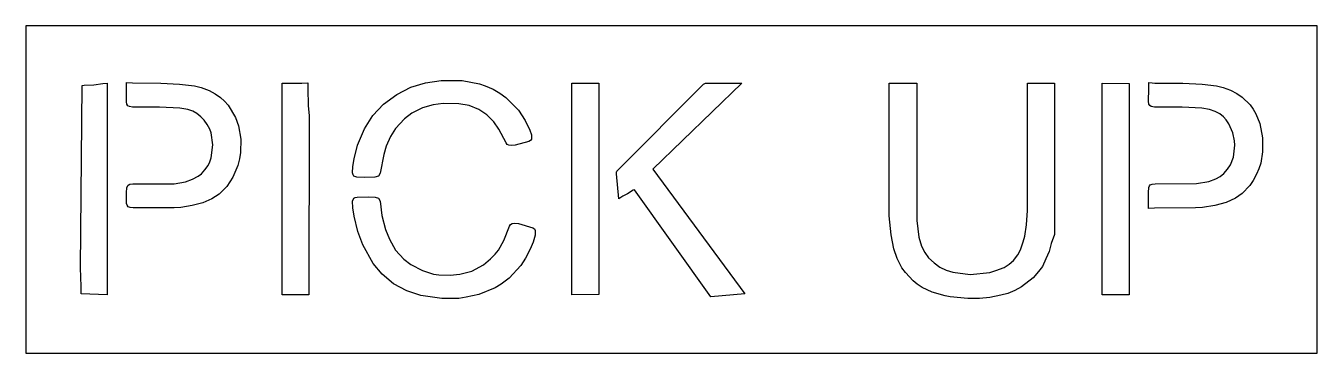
# Model space of a CAD drawing. Header units: inches. Extents: x 0 to 71, y 0 to 18.
import ezdxf

# ---------------------------------------------------------------- set-up
doc = ezdxf.new("R2010")
doc.units = ezdxf.units.IN
doc.header["$MEASUREMENT"] = 0
doc.layers.add('CUT', color=1, linetype='Continuous')

msp = doc.modelspace()

# ---------------------------------------------------------------- linework, layer by layer
at = {"layer": 'CUT'}
for points in [[(0, 0), (71, 0), (71, 18), (0, 18)], [(20.813, 12.879), (20.325, 12.359), (20.048, 11.921), (19.816, 11.386), (19.678, 10.919), (19.483, 9.891), (19.399, 9.735), (19.198, 9.671), (18.62, 9.664), (18.208, 9.674), (18.041, 9.736), (17.99, 9.814), (17.968, 9.921), (17.98, 10.26), (18.056, 10.695), (18.244, 11.434), (18.616, 12.332), (19.087, 13.07), (19.659, 13.688), (20.39, 14.227), (21.171, 14.623), (21.977, 14.871), (22.828, 15), (23.991, 14.993), (24.951, 14.813), (25.257, 14.707), (25.692, 14.509), (26.053, 14.298), (26.395, 14.053), (27.081, 13.363), (27.461, 12.8), (27.705, 12.269), (27.8, 11.999), (27.802, 11.775), (27.751, 11.69), (27.665, 11.631), (26.913, 11.435), (26.702, 11.411), (26.562, 11.429), (26.471, 11.478), (26.401, 11.559), (26.003, 12.321), (25.725, 12.718), (25.341, 13.111), (24.909, 13.397), (24.371, 13.618), (23.812, 13.719), (22.942, 13.729), (22.387, 13.647), (21.801, 13.487), (21.224, 13.193)], [(3.207, 14.736), (3.74, 14.762), (4.23, 14.83), (4.468, 14.846), (4.468, 3.201), (3.041, 3.261), (3.046, 3.669), (3, 4.698), (3.092, 14.712)], [(11.802, 11.034), (11.749, 10.693), (11.655, 10.322), (11.389, 9.674), (11.048, 9.164), (10.638, 8.75), (10.235, 8.481), (9.73, 8.262), (9.141, 8.115), (8.529, 8.016), (8.151, 7.987), (5.909, 7.987), (5.731, 8.004), (5.619, 8.055), (5.566, 8.133), (5.543, 8.239), (5.533, 8.815), (5.554, 9.119), (5.625, 9.243), (5.714, 9.285), (5.889, 9.305), (8.158, 9.32), (8.772, 9.429), (9.164, 9.565), (9.476, 9.736), (9.654, 9.87), (9.85, 10.083), (10.018, 10.32), (10.119, 10.521), (10.187, 10.735), (10.287, 11.456), (10.183, 12.11), (10.109, 12.322), (9.976, 12.581), (9.808, 12.817), (9.629, 13.003), (9.399, 13.179), (9.175, 13.307), (8.904, 13.401), (8.469, 13.467), (7.355, 13.529), (5.863, 13.535), (5.693, 13.56), (5.611, 13.608), (5.562, 13.689), (5.538, 13.828), (5.544, 14.884), (5.872, 14.859), (7.428, 14.849), (8.445, 14.791), (9.27, 14.695), (9.648, 14.604), (10.075, 14.45), (10.419, 14.269), (10.709, 14.062), (10.925, 13.865), (11.116, 13.646), (11.534, 12.952), (11.695, 12.495), (11.813, 11.772)], [(15.567, 3.208), (15.143, 3.213), (14.432, 3.206), (14.374, 3.215), (14.103, 3.212), (14.103, 14.846), (14.425, 14.843), (14.547, 14.852), (15.184, 14.85), (15.508, 14.857), (15.511, 14.534), (15.527, 13.615), (15.571, 13.047)], [(31.497, 3.222), (30.027, 3.209), (30.027, 14.855), (30.472, 14.847), (31.168, 14.85), (31.23, 14.841), (31.497, 14.842)], [(39.367, 14.852), (34.474, 10.109), (39.541, 3.26), (37.66, 3.092), (33.461, 8.985), (33.394, 8.956), (33.082, 8.759), (32.823, 8.625), (32.604, 8.494), (32.468, 9.869), (32.468, 9.915), (32.479, 9.96), (32.499, 10.001), (32.527, 10.036), (37.263, 14.787), (37.29, 14.81), (37.331, 14.833), (37.374, 14.846), (37.641, 14.847), (37.683, 14.852), (38.75, 14.848), (38.806, 14.845)], [(49.936, 4.959), (50.25, 4.734), (50.602, 4.572), (50.969, 4.448), (51.916, 4.33), (52.994, 4.444), (53.335, 4.543), (53.788, 4.719), (54.06, 4.889), (54.302, 5.102), (54.538, 5.408), (54.693, 5.69), (54.844, 6.118), (54.922, 6.431), (55.012, 7.062), (55.073, 7.851), (55.078, 14.32), (55.082, 14.429), (55.08, 14.851), (56.261, 14.847), (56.29, 14.842), (56.399, 14.843), (56.549, 14.844), (56.549, 6.524), (56.369, 6.032), (56.257, 5.599), (56.089, 5.179), (55.891, 4.772), (55.684, 4.483), (55.384, 4.143), (54.747, 3.643), (54.378, 3.44), (53.988, 3.282), (53.614, 3.182), (53, 3.067), (52.44, 3.005), (51.793, 3), (50.823, 3.095), (50.543, 3.151), (49.831, 3.354), (49.276, 3.615), (49.007, 3.795), (48.787, 3.984), (48.364, 4.434), (48.167, 4.689), (47.902, 5.207), (47.73, 5.73), (47.58, 6.501), (47.471, 7.55), (47.471, 14.841), (47.72, 14.839), (47.779, 14.849), (48.529, 14.847), (48.99, 14.856), (48.991, 14.853), (48.988, 14.395), (48.993, 14.287), (48.996, 7.296), (49.107, 6.378), (49.252, 5.882), (49.429, 5.537), (49.63, 5.245)], [(60.328, 3.206), (59.636, 3.209), (59.186, 3.199), (59.186, 14.847), (60.657, 14.834), (60.657, 3.215), (60.399, 3.217)], [(67.849, 12.623), (68, 11.84), (67.999, 11.067), (67.898, 10.442), (67.797, 10.134), (67.664, 9.838), (67.481, 9.494), (67.297, 9.228), (66.87, 8.784), (66.504, 8.519), (66.003, 8.291), (65.38, 8.114), (64.698, 8.013), (64.319, 7.986), (62.059, 7.977), (61.727, 7.96), (61.729, 8.3), (61.722, 8.835), (61.74, 9.109), (61.777, 9.203), (61.826, 9.252), (61.919, 9.289), (62.097, 9.306), (64.366, 9.322), (65.042, 9.447), (65.436, 9.585), (65.661, 9.71), (65.86, 9.872), (66.073, 10.115), (66.232, 10.359), (66.396, 10.777), (66.476, 11.434), (66.454, 11.683), (66.368, 12.119), (66.138, 12.615), (65.995, 12.829), (65.842, 12.994), (65.639, 13.153), (65.388, 13.298), (65.086, 13.403), (64.651, 13.468), (63.57, 13.528), (62.047, 13.535), (61.878, 13.561), (61.797, 13.611), (61.75, 13.693), (61.725, 13.864), (61.74, 14.532), (61.744, 14.887), (61.928, 14.867), (62.074, 14.853), (63.619, 14.849), (64.669, 14.793), (65.461, 14.695), (65.838, 14.603), (66.235, 14.462), (66.582, 14.287), (66.876, 14.085), (67.311, 13.65), (67.482, 13.415), (67.626, 13.161)], [(28.007, 6.482), (27.896, 6.111), (27.731, 5.722), (27.476, 5.232), (27.207, 4.826), (26.571, 4.133), (26.132, 3.799), (25.802, 3.594), (24.904, 3.221), (24.215, 3.073), (23.815, 3.014), (22.881, 3.008), (21.722, 3.167), (20.952, 3.419), (20.209, 3.818), (19.585, 4.336), (19.089, 4.936), (18.521, 5.958), (18.246, 6.687), (18.051, 7.525), (17.976, 7.983), (17.969, 8.354), (18.034, 8.517), (18.115, 8.566), (18.223, 8.587), (18.833, 8.596), (19.215, 8.583), (19.389, 8.515), (19.475, 8.354), (19.579, 7.571), (19.782, 6.797), (19.993, 6.262), (20.331, 5.672), (20.785, 5.165), (21.167, 4.867), (21.803, 4.543), (22.421, 4.351), (22.71, 4.314), (23.325, 4.286), (23.854, 4.336), (24.531, 4.513), (25.157, 4.852), (25.556, 5.18), (25.803, 5.438), (25.981, 5.668), (26.286, 6.204), (26.588, 6.979), (26.652, 7.069), (26.738, 7.126), (26.875, 7.152), (27.092, 7.129), (27.881, 6.896), (27.963, 6.834), (28.011, 6.745)]]:
    msp.add_lwpolyline(points, close=True, dxfattribs=at)

doc.saveas('drawing.dxf')
